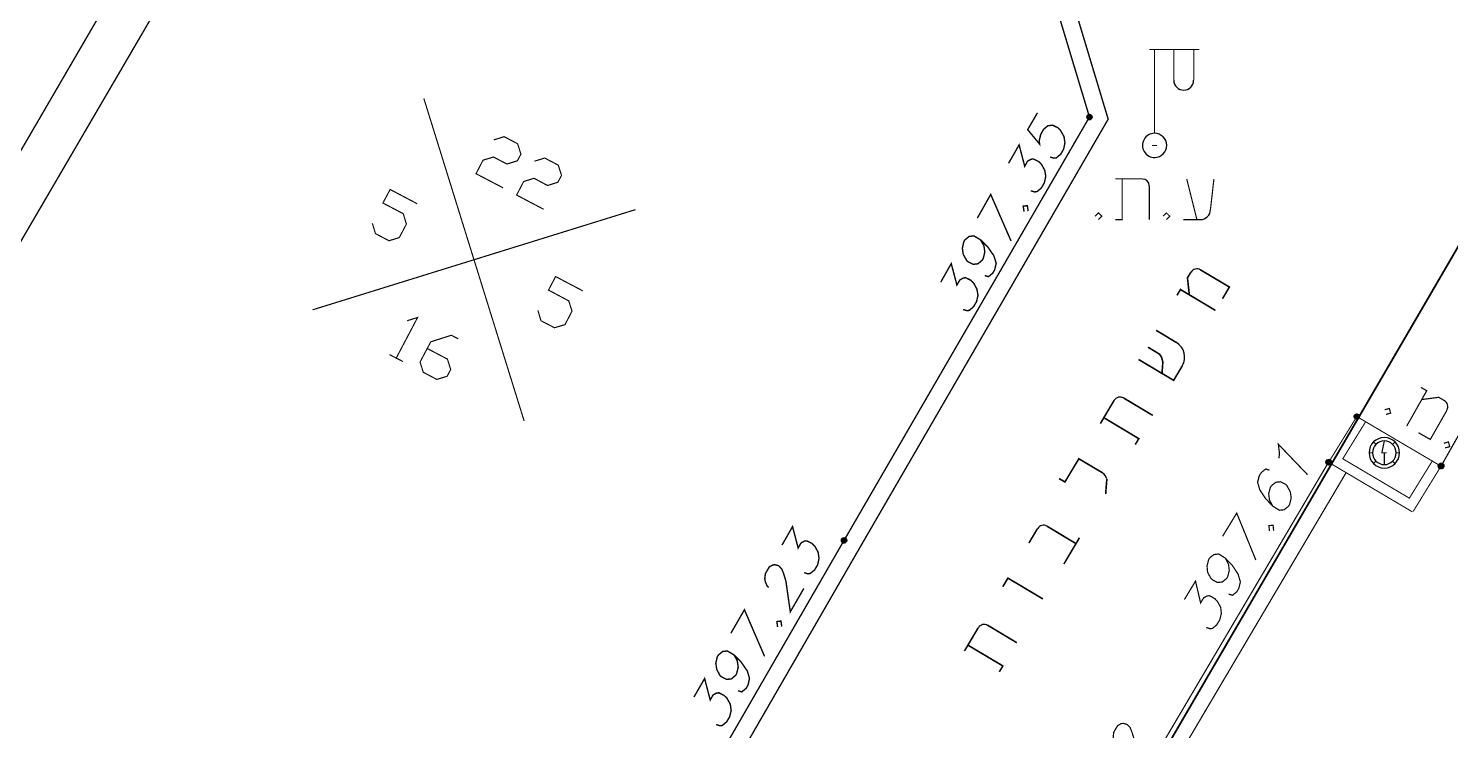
# Model space of a CAD drawing. Extents: x 489 to 720, y 1028 to 1176.
# Drawn here: x 631.64 to 645.61, y 1120.13 to 1127.03 of the extents above; entities that cross this region are included whole.
import ezdxf

# ---------------------------------------------------------------- set-up
doc = ezdxf.new("R2010")
doc.units = 0
doc.header["$MEASUREMENT"] = 0
for name, color, linetype in [('1501-EVEN-SOFA', 7, 'Continuous'), ('1501-GADER-BARZEL', 7, 'Continuous'), ('1501-KIR-BETON', 7, 'Continuous'), ('1501-PILER', 7, 'Continuous'), ('2402', 7, 'Continuous'), ('2410-EVEN-SOFA', 7, 'Continuous'), ('2602-KIR-BETON', 7, 'Continuous'), ('2603-GADER-BARZEL', 7, 'Continuous'), ('4035-PILER', 7, 'Continuous'), ('4402-AM-TEURA', 7, 'Continuous'), ('4610-SHAON-MAIM', 7, 'Continuous'), ('M1602', 7, 'Continuous')]:
    doc.layers.add(name, color=color, linetype=linetype)

msp = doc.modelspace()

# ---------------------------------------------------------------- hatches: boundary and pattern name
at = {"layer": '1501-EVEN-SOFA', "linetype": 'Continuous', "ltscale": 0.045455}
for points in [[(642.045, 1126.185), (642.082, 1126.18), (642.038, 1126.177)], [(642.054, 1126.189), (642.075, 1126.187), (642.045, 1126.185)], [(642.075, 1126.187), (642.045, 1126.185), (642.082, 1126.18)], [(642.065, 1126.19), (642.054, 1126.189), (642.075, 1126.187)], [(642.038, 1126.177), (642.087, 1126.171), (642.035, 1126.166)], [(642.087, 1126.171), (642.035, 1126.166), (642.087, 1126.161)], [(642.035, 1126.166), (642.087, 1126.161), (642.036, 1126.156)], [(642.087, 1126.161), (642.036, 1126.156), (642.085, 1126.151)], [(642.036, 1126.156), (642.085, 1126.151), (642.041, 1126.147)], [(642.082, 1126.18), (642.038, 1126.177), (642.087, 1126.171)], [(642.085, 1126.151), (642.041, 1126.147), (642.078, 1126.143)], [(642.041, 1126.147), (642.078, 1126.143), (642.049, 1126.14)], [(642.078, 1126.143), (642.049, 1126.14), (642.069, 1126.138)], [(642.049, 1126.14), (642.069, 1126.138), (642.059, 1126.138)], [(639.627, 1122.016), (639.672, 1121.99), (639.624, 1122.006)], [(639.672, 1121.99), (639.624, 1122.006), (639.666, 1121.982)], [(639.624, 1122.006), (639.666, 1121.982), (639.625, 1121.996)], [(639.666, 1121.982), (639.625, 1121.996), (639.657, 1121.978)], [(639.625, 1121.996), (639.657, 1121.978), (639.629, 1121.987)], [(639.634, 1122.024), (639.676, 1121.999), (639.627, 1122.016)], [(639.676, 1121.999), (639.627, 1122.016), (639.672, 1121.99)], [(639.643, 1122.029), (639.675, 1122.01), (639.634, 1122.024)], [(639.675, 1122.01), (639.634, 1122.024), (639.676, 1121.999)], [(639.653, 1122.029), (639.67, 1122.019), (639.643, 1122.029)], [(639.67, 1122.019), (639.643, 1122.029), (639.675, 1122.01)], [(639.663, 1122.026), (639.653, 1122.029), (639.67, 1122.019)], [(639.657, 1121.978), (639.629, 1121.987), (639.646, 1121.977)], [(639.629, 1121.987), (639.646, 1121.977), (639.636, 1121.98)]]:
    msp.add_hatch(color=251, dxfattribs=at).paths.add_polyline_path(points, flags=0)
at = {"layer": '1501-GADER-BARZEL', "linetype": 'Continuous', "ltscale": 0.045455}
for points in [[(645.494, 1122.747), (645.494, 1122.727), (645.492, 1122.737)], [(645.5, 1122.755), (645.5, 1122.719), (645.494, 1122.747)], [(645.5, 1122.719), (645.494, 1122.747), (645.494, 1122.727)], [(645.509, 1122.761), (645.509, 1122.713), (645.5, 1122.755)], [(645.509, 1122.713), (645.5, 1122.755), (645.5, 1122.719)], [(645.518, 1122.763), (645.518, 1122.711), (645.509, 1122.761)], [(645.518, 1122.711), (645.509, 1122.761), (645.509, 1122.713)], [(645.528, 1122.761), (645.528, 1122.713), (645.518, 1122.763)], [(645.528, 1122.713), (645.518, 1122.763), (645.518, 1122.711)], [(645.537, 1122.755), (645.537, 1122.719), (645.528, 1122.761)], [(645.537, 1122.719), (645.528, 1122.761), (645.528, 1122.713)], [(645.543, 1122.747), (645.543, 1122.727), (645.537, 1122.755)], [(645.543, 1122.727), (645.537, 1122.755), (645.537, 1122.719)], [(645.545, 1122.737), (645.543, 1122.747), (645.543, 1122.727)]]:
    msp.add_hatch(color=136, dxfattribs=at).paths.add_polyline_path(points, flags=0)
at = {"layer": '1501-KIR-BETON', "linetype": 'Continuous', "ltscale": 0.045455}
for points in [[(644.387, 1122.785), (644.433, 1122.757), (644.384, 1122.774)], [(644.433, 1122.757), (644.384, 1122.774), (644.426, 1122.749)], [(644.384, 1122.774), (644.426, 1122.749), (644.385, 1122.764)], [(644.426, 1122.749), (644.385, 1122.764), (644.417, 1122.745)], [(644.385, 1122.764), (644.417, 1122.745), (644.388, 1122.755)], [(644.394, 1122.793), (644.436, 1122.766), (644.387, 1122.785)], [(644.436, 1122.766), (644.387, 1122.785), (644.433, 1122.757)], [(644.417, 1122.745), (644.388, 1122.755), (644.407, 1122.745)], [(644.388, 1122.755), (644.407, 1122.745), (644.396, 1122.748)], [(644.404, 1122.796), (644.436, 1122.777), (644.394, 1122.793)], [(644.436, 1122.777), (644.394, 1122.793), (644.436, 1122.766)], [(644.415, 1122.797), (644.432, 1122.787), (644.404, 1122.796)], [(644.432, 1122.787), (644.404, 1122.796), (644.436, 1122.777)], [(644.424, 1122.794), (644.415, 1122.797), (644.432, 1122.787)]]:
    msp.add_hatch(color=18, dxfattribs=at).paths.add_polyline_path(points, flags=0)
at = {"layer": '1501-PILER', "linetype": 'Continuous', "ltscale": 0.045455}
for points in [[(644.663, 1123.214), (644.672, 1123.241), (644.662, 1123.224)], [(644.672, 1123.241), (644.662, 1123.224), (644.666, 1123.234)], [(644.667, 1123.205), (644.682, 1123.246), (644.663, 1123.214)], [(644.682, 1123.246), (644.663, 1123.214), (644.672, 1123.241)], [(644.675, 1123.198), (644.692, 1123.246), (644.667, 1123.205)], [(644.692, 1123.246), (644.667, 1123.205), (644.682, 1123.246)], [(644.702, 1123.243), (644.675, 1123.198), (644.692, 1123.246)], [(644.685, 1123.195), (644.702, 1123.243), (644.675, 1123.198)], [(644.71, 1123.236), (644.685, 1123.195), (644.702, 1123.243)], [(644.695, 1123.195), (644.71, 1123.236), (644.685, 1123.195)], [(644.713, 1123.227), (644.695, 1123.195), (644.71, 1123.236)], [(644.704, 1123.199), (644.713, 1123.227), (644.695, 1123.195)], [(644.715, 1123.216), (644.704, 1123.199), (644.713, 1123.227)], [(644.711, 1123.207), (644.715, 1123.216), (644.704, 1123.199)], [(644.387, 1122.782), (644.387, 1122.762), (644.386, 1122.772)], [(644.393, 1122.79), (644.393, 1122.753), (644.387, 1122.782)], [(644.393, 1122.753), (644.387, 1122.782), (644.387, 1122.762)], [(644.402, 1122.796), (644.402, 1122.747), (644.393, 1122.79)], [(644.402, 1122.747), (644.393, 1122.79), (644.393, 1122.753)], [(644.412, 1122.798), (644.412, 1122.746), (644.402, 1122.796)], [(644.412, 1122.746), (644.402, 1122.796), (644.402, 1122.747)], [(644.422, 1122.796), (644.422, 1122.747), (644.412, 1122.798)], [(644.422, 1122.747), (644.412, 1122.798), (644.412, 1122.746)], [(644.43, 1122.79), (644.43, 1122.753), (644.422, 1122.796)], [(644.43, 1122.753), (644.422, 1122.796), (644.422, 1122.747)], [(644.436, 1122.782), (644.436, 1122.762), (644.43, 1122.79)], [(644.436, 1122.762), (644.43, 1122.79), (644.43, 1122.753)], [(644.438, 1122.772), (644.436, 1122.782), (644.436, 1122.762)], [(645.493, 1122.716), (645.508, 1122.757), (645.488, 1122.726)], [(645.508, 1122.757), (645.488, 1122.726), (645.499, 1122.753)], [(645.488, 1122.726), (645.499, 1122.753), (645.488, 1122.736)], [(645.499, 1122.753), (645.488, 1122.736), (645.492, 1122.745)], [(645.501, 1122.71), (645.518, 1122.757), (645.493, 1122.716)], [(645.518, 1122.757), (645.493, 1122.716), (645.508, 1122.757)], [(645.528, 1122.754), (645.501, 1122.71), (645.518, 1122.757)], [(645.511, 1122.706), (645.528, 1122.754), (645.501, 1122.71)], [(645.535, 1122.747), (645.511, 1122.706), (645.528, 1122.754)], [(645.521, 1122.706), (645.535, 1122.747), (645.511, 1122.706)], [(645.54, 1122.738), (645.521, 1122.706), (645.535, 1122.747)], [(645.53, 1122.711), (645.54, 1122.738), (645.521, 1122.706)], [(645.541, 1122.728), (645.53, 1122.711), (645.54, 1122.738)], [(645.537, 1122.719), (645.541, 1122.728), (645.53, 1122.711)]]:
    msp.add_hatch(color=7, dxfattribs=at).paths.add_polyline_path(points, flags=0)

# ---------------------------------------------------------------- linework, layer by layer
at = {"color": 251, "linetype": 'Continuous', "ltscale": 0.045455, "const_width": 0.0138}
for points in [[(641.55, 1126.205), (641.454, 1126.04), (641.571, 1125.898), (641.567, 1125.929), (641.582, 1125.993), (641.61, 1126.043), (641.652, 1126.078), (641.699, 1126.084), (641.751, 1126.059), (641.778, 1126.03), (641.811, 1125.972), (641.82, 1125.911), (641.807, 1125.847), (641.778, 1125.798), (641.735, 1125.762), (641.712, 1125.76), (641.675, 1125.771)], [(641.266, 1125.709), (641.37, 1125.89), (641.425, 1125.68), (641.453, 1125.73), (641.486, 1125.749), (641.51, 1125.752), (641.561, 1125.727), (641.59, 1125.699), (641.622, 1125.64), (641.632, 1125.58), (641.617, 1125.516), (641.588, 1125.466), (641.546, 1125.431), (641.522, 1125.428), (641.485, 1125.439)], [(640.959, 1125.17), (641.091, 1125.403), (641.291, 1124.945)], [(641.418, 1125.235), (641.41, 1125.288), (641.451, 1125.293), (641.459, 1125.239)], [(640.991, 1124.957), (641.024, 1124.899), (641.033, 1124.838), (641.018, 1124.774), (641.009, 1124.759), (640.967, 1124.722), (640.919, 1124.716), (640.868, 1124.741), (640.854, 1124.756), (640.821, 1124.814), (640.812, 1124.874), (640.826, 1124.938), (640.836, 1124.955), (640.878, 1124.99), (640.925, 1124.996), (640.991, 1124.957), (641.061, 1124.888), (641.121, 1124.802), (641.145, 1124.727), (641.13, 1124.663), (641.111, 1124.63), (641.069, 1124.595), (641.032, 1124.606)], [(640.6, 1124.541), (640.703, 1124.723), (640.759, 1124.513), (640.787, 1124.562), (640.82, 1124.581), (640.844, 1124.585), (640.895, 1124.56), (640.924, 1124.531), (640.955, 1124.473), (640.966, 1124.412), (640.951, 1124.348), (640.922, 1124.299), (640.88, 1124.263), (640.857, 1124.261), (640.819, 1124.272)], [(638.909, 1121.54), (638.894, 1121.554), (638.876, 1121.598), (638.871, 1121.629), (638.877, 1121.677), (638.916, 1121.743), (638.949, 1121.761), (638.971, 1121.764), (639.009, 1121.753), (639.037, 1121.724), (639.055, 1121.68), (639.078, 1121.605), (639.122, 1121.301), (639.255, 1121.531)], [(638.538, 1121.09), (638.671, 1121.321), (638.869, 1120.863)], [(638.997, 1121.152), (638.99, 1121.205), (639.03, 1121.21), (639.038, 1121.156)], [(638.569, 1120.877), (638.601, 1120.819), (638.61, 1120.757), (638.595, 1120.694), (638.586, 1120.678), (638.543, 1120.641), (638.496, 1120.637), (638.445, 1120.662), (638.43, 1120.676), (638.399, 1120.735), (638.39, 1120.796), (638.404, 1120.859), (638.415, 1120.876), (638.457, 1120.911), (638.503, 1120.916), (638.569, 1120.877), (638.638, 1120.807), (638.699, 1120.721), (638.721, 1120.646), (638.707, 1120.582), (638.688, 1120.549), (638.645, 1120.513), (638.608, 1120.526)]]:
    msp.add_lwpolyline(points, dxfattribs=at)
at = {"color": 18, "linetype": 'Continuous', "ltscale": 0.045455}
for points, const_width in [([(642.583, 1125.556), (642.316, 1125.556)], 0.0112), ([(642.383, 1125.556), (642.383, 1125.155), (642.316, 1125.155)], 0.0112), ([(642.65, 1125.155), (642.65, 1125.489)], 0.0112), ([(643.017, 1125.556), (643.117, 1125.155)], 0.0112), ([(643.25, 1125.256), (643.284, 1125.556)], 0.0112), ([(642.116, 1125.189), (642.149, 1125.222), (642.183, 1125.189), (642.149, 1125.155)], 0.0112), ([(642.783, 1125.189), (642.817, 1125.222), (642.85, 1125.189), (642.817, 1125.155)], 0.0112), ([(642.983, 1125.155), (643.15, 1125.155)], 0.0112), ([(643.922, 1122.81), (643.928, 1122.856), (643.917, 1122.948), (644.204, 1122.648)], 0.012), ([(643.829, 1122.693), (643.793, 1122.705), (643.75, 1122.67), (643.729, 1122.638), (643.713, 1122.574), (643.735, 1122.499), (643.793, 1122.412), (643.862, 1122.34), (643.926, 1122.299), (643.974, 1122.304), (644.017, 1122.339), (644.027, 1122.355), (644.043, 1122.419), (644.035, 1122.479), (644.003, 1122.538), (643.99, 1122.553), (643.94, 1122.579), (643.892, 1122.574), (643.849, 1122.54), (643.838, 1122.523), (643.822, 1122.461), (643.83, 1122.399), (643.862, 1122.34)], 0.012), ([(643.369, 1122.043), (643.508, 1122.271), (643.696, 1121.809)], 0.012), ([(643.83, 1122.095), (643.824, 1122.148), (643.865, 1122.152), (643.871, 1122.098)], 0.012), ([(643.396, 1121.828), (643.427, 1121.769), (643.435, 1121.709), (643.419, 1121.645), (643.409, 1121.629), (643.366, 1121.594), (643.319, 1121.589), (643.268, 1121.616), (643.254, 1121.63), (643.222, 1121.689), (643.216, 1121.751), (643.232, 1121.813), (643.241, 1121.83), (643.285, 1121.864), (643.332, 1121.869), (643.396, 1121.828), (643.465, 1121.757), (643.522, 1121.67), (643.544, 1121.594), (643.528, 1121.531), (643.509, 1121.498), (643.466, 1121.463), (643.428, 1121.476)], 0.012), ([(642.994, 1121.422), (643.103, 1121.602), (643.153, 1121.389), (643.183, 1121.438), (643.217, 1121.457), (643.24, 1121.459), (643.291, 1121.432), (643.318, 1121.404), (643.35, 1121.345), (643.357, 1121.284), (643.341, 1121.221), (643.311, 1121.172), (643.268, 1121.137), (643.244, 1121.135), (643.208, 1121.147)], 0.012), ([(642.33, 1119.981), (642.317, 1119.995), (642.299, 1120.039), (642.294, 1120.07), (642.3, 1120.118), (642.338, 1120.182), (642.372, 1120.202), (642.395, 1120.204), (642.433, 1120.193), (642.46, 1120.164), (642.478, 1120.12), (642.501, 1120.045), (642.543, 1119.739), (642.678, 1119.97)], 0.012)]:
    msp.add_lwpolyline(points, dxfattribs=dict(at, const_width=const_width))
at = {"color": 250, "linetype": 'Continuous', "ltscale": 0.045455}
for points, const_width in [([(643.058, 1124.64), (643.024, 1124.584), (643.042, 1124.418)], 0.0158), ([(643.368, 1124.378), (643.436, 1124.493), (643.15, 1124.663)], 0.0158), ([(642.921, 1124.411), (642.955, 1124.469), (643.299, 1124.263)], 0.0158), ([(642.916, 1123.947), (642.716, 1124.068)], 0.0158), ([(642.774, 1123.644), (642.782, 1123.755), (642.77, 1123.802), (642.751, 1123.832), (642.636, 1123.902)], 0.0158), ([(642.544, 1123.781), (642.888, 1123.576), (642.974, 1123.719)], 0.0158), ([(642.683, 1123.231), (642.396, 1123.403)], 0.0158), ([(642.304, 1123.38), (642.168, 1123.151)], 0.0158), ([(642.202, 1123.209), (642.546, 1123.003), (642.511, 1122.945)], 0.0158), ([(642.186, 1122.669), (641.957, 1122.805), (641.82, 1122.577), (641.762, 1122.611)], 0.0158), ([(642.22, 1122.459), (642.232, 1122.607)], 0.0158), ([(639.04, 1121.956), (639.144, 1122.138), (639.199, 1121.928), (639.227, 1121.977), (639.26, 1121.996), (639.284, 1121.998), (639.335, 1121.973), (639.363, 1121.945), (639.395, 1121.887), (639.404, 1121.826), (639.39, 1121.762), (639.361, 1121.713), (639.318, 1121.678), (639.295, 1121.674), (639.258, 1121.686)], 0.0138), ([(641.929, 1121.971), (641.643, 1122.143)], 0.0158), ([(641.552, 1122.12), (641.466, 1121.977)], 0.0158), ([(641.81, 1121.771), (641.963, 1122.029)], 0.0158), ([(641.209, 1121.547), (641.26, 1121.632), (641.604, 1121.427)], 0.0158), ([(641.347, 1120.997), (641.061, 1121.169)], 0.0158), ([(640.969, 1121.146), (640.833, 1120.916)], 0.0158), ([(640.867, 1120.973), (641.21, 1120.769), (641.176, 1120.711)], 0.0158), ([(638.175, 1120.463), (638.28, 1120.645), (638.335, 1120.434), (638.363, 1120.484), (638.396, 1120.502), (638.42, 1120.505), (638.471, 1120.479), (638.499, 1120.452), (638.532, 1120.393), (638.541, 1120.332), (638.526, 1120.269), (638.496, 1120.219), (638.454, 1120.184), (638.43, 1120.181), (638.393, 1120.193)], 0.0138)]:
    msp.add_lwpolyline(points, dxfattribs=dict(at, const_width=const_width))
at = {"color": 5, "linetype": 'Continuous', "ltscale": 0.045455, "const_width": 0.0118}
for points in [[(645.317, 1123.507), (645.375, 1123.474), (645.178, 1123.126)], [(645.55, 1123.376), (645.492, 1123.409), (645.326, 1123.387)], [(644.962, 1123.287), (645.008, 1123.299), (645.02, 1123.254), (644.975, 1123.241)], [(645.294, 1123.061), (645.41, 1122.995), (645.575, 1123.285)], [(645.543, 1122.957), (645.588, 1122.971), (645.601, 1122.924), (645.555, 1122.912)]]:
    msp.add_lwpolyline(points, dxfattribs=at)
at = {"color": 18, "linetype": 'Continuous', "ltscale": 0.045455}
for centre, radius, start, end in [((642.583, 1125.489), 0.0659, 0.0055, 90), ((643.15, 1125.256), 0.1, 270, 360)]:
    msp.add_arc(centre, radius, start, end, dxfattribs=at)
at = {"color": 250, "linetype": 'Continuous', "ltscale": 0.045455}
for centre, radius, start, end in [((643.116, 1124.606), 0.0659, 59.1394, 149.1339), ((642.83, 1123.804), 0.166, 329.1339, 419.1339), ((642.362, 1123.346), 0.0659, 59.1394, 149.1339), ((642.135, 1122.582), 0.1, 14.1339, 59.1339), ((641.609, 1122.086), 0.0659, 59.1394, 149.1339), ((641.027, 1121.111), 0.0659, 59.1394, 149.1339)]:
    msp.add_arc(centre, radius, start, end, dxfattribs=at)
at = {"color": 5, "linetype": 'Continuous', "ltscale": 0.045455}
msp.add_arc((645.517, 1123.318), 0.0659, 330.5127, 420.5072, dxfattribs=at)
at = {"layer": '1501-EVEN-SOFA', "color": 251, "linetype": 'Continuous', "ltscale": 0.045455}
for points in [[(642.045, 1126.185), (642.082, 1126.18), (642.038, 1126.177)], [(642.054, 1126.189), (642.075, 1126.187), (642.045, 1126.185)], [(642.075, 1126.187), (642.045, 1126.185), (642.082, 1126.18)], [(642.065, 1126.19), (642.054, 1126.189), (642.075, 1126.187)], [(642.038, 1126.177), (642.087, 1126.171), (642.035, 1126.166)], [(642.087, 1126.171), (642.035, 1126.166), (642.087, 1126.161)], [(642.035, 1126.166), (642.087, 1126.161), (642.036, 1126.156)], [(642.087, 1126.161), (642.036, 1126.156), (642.085, 1126.151)], [(642.036, 1126.156), (642.085, 1126.151), (642.041, 1126.147)], [(642.082, 1126.18), (642.038, 1126.177), (642.087, 1126.171)], [(642.085, 1126.151), (642.041, 1126.147), (642.078, 1126.143)], [(642.041, 1126.147), (642.078, 1126.143), (642.049, 1126.14)], [(642.078, 1126.143), (642.049, 1126.14), (642.069, 1126.138)], [(642.049, 1126.14), (642.069, 1126.138), (642.059, 1126.138)], [(639.627, 1122.016), (639.672, 1121.99), (639.624, 1122.006)], [(639.672, 1121.99), (639.624, 1122.006), (639.666, 1121.982)], [(639.624, 1122.006), (639.666, 1121.982), (639.625, 1121.996)], [(639.666, 1121.982), (639.625, 1121.996), (639.657, 1121.978)], [(639.625, 1121.996), (639.657, 1121.978), (639.629, 1121.987)], [(639.634, 1122.024), (639.676, 1121.999), (639.627, 1122.016)], [(639.676, 1121.999), (639.627, 1122.016), (639.672, 1121.99)], [(639.643, 1122.029), (639.675, 1122.01), (639.634, 1122.024)], [(639.675, 1122.01), (639.634, 1122.024), (639.676, 1121.999)], [(639.653, 1122.029), (639.67, 1122.019), (639.643, 1122.029)], [(639.67, 1122.019), (639.643, 1122.029), (639.675, 1122.01)], [(639.663, 1122.026), (639.653, 1122.029), (639.67, 1122.019)], [(639.657, 1121.978), (639.629, 1121.987), (639.646, 1121.977)], [(639.629, 1121.987), (639.646, 1121.977), (639.636, 1121.98)]]:
    msp.add_lwpolyline(points, dxfattribs=at)
at = {"layer": '1501-EVEN-SOFA', "color": 251, "linetype": 'Continuous', "ltscale": 0.045455, "const_width": 0.0138}
for points in [[(642.03, 1126.164), (642.092, 1126.164)], [(639.619, 1122.003), (639.68, 1122.003)]]:
    msp.add_lwpolyline(points, dxfattribs=at)
at = {"layer": '1501-EVEN-SOFA', "color": 251, "linetype": 'Continuous', "ltscale": 0.045455}
for centre in [(642.061, 1126.164), (639.65, 1122.003)]:
    msp.add_circle(centre, 0.0261, dxfattribs=at)
at = {"layer": '1501-GADER-BARZEL', "color": 136, "linetype": 'Continuous', "ltscale": 0.045455, "const_width": 0.0123}
msp.add_lwpolyline([(645.491, 1122.737), (645.545, 1122.737)], dxfattribs=at)
at = {"layer": '1501-GADER-BARZEL', "color": 136, "linetype": 'Continuous', "ltscale": 0.045455}
for points in [[(645.494, 1122.747), (645.494, 1122.727), (645.492, 1122.737)], [(645.5, 1122.755), (645.5, 1122.719), (645.494, 1122.747)], [(645.5, 1122.719), (645.494, 1122.747), (645.494, 1122.727)], [(645.509, 1122.761), (645.509, 1122.713), (645.5, 1122.755)], [(645.509, 1122.713), (645.5, 1122.755), (645.5, 1122.719)], [(645.518, 1122.763), (645.518, 1122.711), (645.509, 1122.761)], [(645.518, 1122.711), (645.509, 1122.761), (645.509, 1122.713)], [(645.528, 1122.761), (645.528, 1122.713), (645.518, 1122.763)], [(645.528, 1122.713), (645.518, 1122.763), (645.518, 1122.711)], [(645.537, 1122.755), (645.537, 1122.719), (645.528, 1122.761)], [(645.537, 1122.719), (645.528, 1122.761), (645.528, 1122.713)], [(645.543, 1122.747), (645.543, 1122.727), (645.537, 1122.755)], [(645.543, 1122.727), (645.537, 1122.755), (645.537, 1122.719)], [(645.545, 1122.737), (645.543, 1122.747), (645.543, 1122.727)]]:
    msp.add_lwpolyline(points, dxfattribs=at)
msp.add_circle((645.518, 1122.737), 0.0261, dxfattribs=at)
at = {"layer": '1501-KIR-BETON', "color": 18, "linetype": 'Continuous', "ltscale": 0.045455, "const_width": 0.012}
msp.add_lwpolyline([(644.384, 1122.771), (644.437, 1122.771)], dxfattribs=at)
at = {"layer": '1501-KIR-BETON', "color": 18, "linetype": 'Continuous', "ltscale": 0.045455}
for points in [[(644.387, 1122.785), (644.433, 1122.757), (644.384, 1122.774)], [(644.433, 1122.757), (644.384, 1122.774), (644.426, 1122.749)], [(644.384, 1122.774), (644.426, 1122.749), (644.385, 1122.764)], [(644.426, 1122.749), (644.385, 1122.764), (644.417, 1122.745)], [(644.385, 1122.764), (644.417, 1122.745), (644.388, 1122.755)], [(644.394, 1122.793), (644.436, 1122.766), (644.387, 1122.785)], [(644.436, 1122.766), (644.387, 1122.785), (644.433, 1122.757)], [(644.417, 1122.745), (644.388, 1122.755), (644.407, 1122.745)], [(644.388, 1122.755), (644.407, 1122.745), (644.396, 1122.748)], [(644.404, 1122.796), (644.436, 1122.777), (644.394, 1122.793)], [(644.436, 1122.777), (644.394, 1122.793), (644.436, 1122.766)], [(644.415, 1122.797), (644.432, 1122.787), (644.404, 1122.796)], [(644.432, 1122.787), (644.404, 1122.796), (644.436, 1122.777)], [(644.424, 1122.794), (644.415, 1122.797), (644.432, 1122.787)]]:
    msp.add_lwpolyline(points, dxfattribs=at)
msp.add_circle((644.41, 1122.771), 0.0261, dxfattribs=at)
at = {"layer": '1501-PILER', "color": 7, "linetype": 'Continuous', "ltscale": 0.045455}
for points in [[(644.663, 1123.214), (644.672, 1123.241), (644.662, 1123.224)], [(644.672, 1123.241), (644.662, 1123.224), (644.666, 1123.234)], [(644.667, 1123.205), (644.682, 1123.246), (644.663, 1123.214)], [(644.682, 1123.246), (644.663, 1123.214), (644.672, 1123.241)], [(644.675, 1123.198), (644.692, 1123.246), (644.667, 1123.205)], [(644.692, 1123.246), (644.667, 1123.205), (644.682, 1123.246)], [(644.702, 1123.243), (644.675, 1123.198), (644.692, 1123.246)], [(644.685, 1123.195), (644.702, 1123.243), (644.675, 1123.198)], [(644.71, 1123.236), (644.685, 1123.195), (644.702, 1123.243)], [(644.695, 1123.195), (644.71, 1123.236), (644.685, 1123.195)], [(644.713, 1123.227), (644.695, 1123.195), (644.71, 1123.236)], [(644.704, 1123.199), (644.713, 1123.227), (644.695, 1123.195)], [(644.715, 1123.216), (644.704, 1123.199), (644.713, 1123.227)], [(644.711, 1123.207), (644.715, 1123.216), (644.704, 1123.199)], [(644.387, 1122.782), (644.387, 1122.762), (644.386, 1122.772)], [(644.393, 1122.79), (644.393, 1122.753), (644.387, 1122.782)], [(644.393, 1122.753), (644.387, 1122.782), (644.387, 1122.762)], [(644.402, 1122.796), (644.402, 1122.747), (644.393, 1122.79)], [(644.402, 1122.747), (644.393, 1122.79), (644.393, 1122.753)], [(644.412, 1122.798), (644.412, 1122.746), (644.402, 1122.796)], [(644.412, 1122.746), (644.402, 1122.796), (644.402, 1122.747)], [(644.422, 1122.796), (644.422, 1122.747), (644.412, 1122.798)], [(644.422, 1122.747), (644.412, 1122.798), (644.412, 1122.746)], [(644.43, 1122.79), (644.43, 1122.753), (644.422, 1122.796)], [(644.43, 1122.753), (644.422, 1122.796), (644.422, 1122.747)], [(644.436, 1122.782), (644.436, 1122.762), (644.43, 1122.79)], [(644.436, 1122.762), (644.43, 1122.79), (644.43, 1122.753)], [(644.438, 1122.772), (644.436, 1122.782), (644.436, 1122.762)], [(645.493, 1122.716), (645.508, 1122.757), (645.488, 1122.726)], [(645.508, 1122.757), (645.488, 1122.726), (645.499, 1122.753)], [(645.488, 1122.726), (645.499, 1122.753), (645.488, 1122.736)], [(645.499, 1122.753), (645.488, 1122.736), (645.492, 1122.745)], [(645.501, 1122.71), (645.518, 1122.757), (645.493, 1122.716)], [(645.518, 1122.757), (645.493, 1122.716), (645.508, 1122.757)], [(645.528, 1122.754), (645.501, 1122.71), (645.518, 1122.757)], [(645.511, 1122.706), (645.528, 1122.754), (645.501, 1122.71)], [(645.535, 1122.747), (645.511, 1122.706), (645.528, 1122.754)], [(645.521, 1122.706), (645.535, 1122.747), (645.511, 1122.706)], [(645.54, 1122.738), (645.521, 1122.706), (645.535, 1122.747)], [(645.53, 1122.711), (645.54, 1122.738), (645.521, 1122.706)], [(645.541, 1122.728), (645.53, 1122.711), (645.54, 1122.738)], [(645.537, 1122.719), (645.541, 1122.728), (645.53, 1122.711)]]:
    msp.add_lwpolyline(points, dxfattribs=at)
at = {"layer": '1501-PILER', "color": 7, "linetype": 'Continuous', "ltscale": 0.045455, "const_width": 0.01}
for points in [[(644.667, 1123.22), (644.711, 1123.22)], [(644.391, 1122.772), (644.435, 1122.772)], [(645.493, 1122.732), (645.537, 1122.732)]]:
    msp.add_lwpolyline(points, dxfattribs=at)
at = {"layer": '1501-PILER', "color": 7, "linetype": 'Continuous', "ltscale": 0.045455}
for centre in [(644.688, 1123.22), (644.412, 1122.772), (645.515, 1122.732)]:
    msp.add_circle(centre, 0.0261, dxfattribs=at)
at = {"layer": '2402', "color": 7, "linetype": 'Continuous', "ltscale": 0.045455, "const_width": 0.0112}
for points in [[(635.521, 1126.347), (636.507, 1123.176)], [(636.209, 1125.939), (636.31, 1125.971), (636.443, 1125.901), (636.475, 1125.799), (636.44, 1125.734), (636.338, 1125.702), (636.205, 1125.771), (636.103, 1125.74), (636.034, 1125.607), (636.3, 1125.468)], [(636.608, 1125.73), (636.709, 1125.761), (636.842, 1125.691), (636.874, 1125.59), (636.838, 1125.523), (636.737, 1125.491), (636.604, 1125.562), (636.502, 1125.53), (636.433, 1125.397), (636.699, 1125.257)], [(635.015, 1125.12), (635.046, 1125.018), (635.179, 1124.948), (635.28, 1124.979), (635.35, 1125.112), (635.319, 1125.214), (635.119, 1125.319), (635.19, 1125.452), (635.455, 1125.312)], [(634.428, 1124.269), (637.601, 1125.254)], [(636.642, 1124.263), (636.672, 1124.162), (636.805, 1124.093), (636.908, 1124.123), (636.977, 1124.256), (636.945, 1124.357), (636.746, 1124.463), (636.816, 1124.596), (637.082, 1124.456)], [(635.358, 1124.162), (635.46, 1124.194), (635.25, 1123.795)], [(635.554, 1123.889), (635.753, 1123.785), (635.785, 1123.682), (635.75, 1123.616), (635.649, 1123.585), (635.516, 1123.655), (635.484, 1123.756), (635.59, 1123.955), (635.792, 1124.019), (635.859, 1123.984)], [(635.184, 1123.829), (635.317, 1123.76)]]:
    msp.add_lwpolyline(points, dxfattribs=at)
at = {"layer": '2402', "color": 7, "linetype": 'Continuous', "ltscale": 0.045455}
msp.add_arc((636.015, 1124.761), 1.66, 62.254, 62.254, dxfattribs=at)
at = {"layer": '2410-EVEN-SOFA', "color": 251, "linetype": 'Continuous', "ltscale": 0.045455, "const_width": 0.0138}
for points in [[(644.612, 1144.402), (642.754, 1141.191), (640.776, 1140.666), (638.051, 1136.062), (636.187, 1132.869), (634.171, 1129.412), (633.758, 1129.609), (630.936, 1124.759), (627.875, 1119.497), (626.508, 1117.126), (626.874, 1116.913), (626.377, 1116.039)], [(634.03, 1112.259), (636.021, 1115.714), (639.65, 1122.003), (642.061, 1126.164), (641.47, 1128.127), (641.866, 1127.906), (644.853, 1132.878), (647.887, 1137.953), (649.269, 1140.259), (648.904, 1140.484), (649.915, 1142.234)], [(626.874, 1116.913), (634.171, 1129.412)], [(641.684, 1128.007), (642.245, 1126.143), (639.797, 1121.918), (636.169, 1115.629), (634.178, 1112.174)]]:
    msp.add_lwpolyline(points, dxfattribs=at)
at = {"layer": '2602-KIR-BETON', "color": 18, "linetype": 'Continuous', "ltscale": 0.045455, "const_width": 0.012}
for points in [[(639.169, 1113.855), (642.824, 1120.082), (644.41, 1122.771)], [(642.995, 1119.98), (644.583, 1122.669)]]:
    msp.add_lwpolyline(points, dxfattribs=at)
at = {"layer": '2603-GADER-BARZEL', "color": 136, "linetype": 'Continuous', "ltscale": 0.045455, "const_width": 0.0123}
msp.add_lwpolyline([(645.518, 1122.737), (645.863, 1123.346)], dxfattribs=at)
at = {"layer": '4035-PILER', "color": 7, "linetype": 'Continuous', "ltscale": 0.045455, "const_width": 0.01}
for points in [[(644.412, 1122.772), (644.688, 1123.22), (645.515, 1122.732)], [(644.774, 1123.168), (644.55, 1122.805), (645.204, 1122.418), (645.433, 1122.789)], [(644.41, 1122.771), (645.236, 1122.282)], [(645.242, 1122.288), (645.518, 1122.737)]]:
    msp.add_lwpolyline(points, dxfattribs=at)
at = {"layer": '4402-AM-TEURA', "color": 18, "linetype": 'Continuous', "ltscale": 0.045455, "const_width": 0.0112}
for points in [[(642.89, 1126.526), (642.89, 1126.827), (643.086, 1126.827), (642.65, 1126.827), (642.701, 1126.827), (642.701, 1126.004)], [(642.701, 1126.004), (642.701, 1126.827)], [(643.142, 1126.827), (643.086, 1126.827), (643.086, 1126.526)], [(642.676, 1125.885), (642.726, 1125.885)]]:
    msp.add_lwpolyline(points, dxfattribs=at)
at = {"layer": '4402-AM-TEURA', "color": 18, "linetype": 'Continuous', "ltscale": 0.045455}
for centre, radius, start, end in [((642.987, 1126.526), 0.0977, 180, 360), ((642.701, 1125.885), 0.119, 90, 271.5491), ((642.701, 1125.885), 0.119, 271.5491, 450)]:
    msp.add_arc(centre, radius, start, end, dxfattribs=at)
at = {"layer": '4610-SHAON-MAIM', "color": 5, "linetype": 'Continuous', "ltscale": 0.045455, "const_width": 0.0118}
for points in [[(644.876, 1122.946), (644.852, 1122.97)], [(644.982, 1122.864), (644.934, 1122.864), (644.958, 1122.98)], [(645.04, 1122.946), (645.063, 1122.97)], [(644.842, 1122.864), (644.808, 1122.864)], [(644.958, 1122.864), (644.958, 1122.748)], [(645.074, 1122.864), (645.108, 1122.864)], [(644.876, 1122.782), (644.852, 1122.757)], [(645.04, 1122.782), (645.063, 1122.757)]]:
    msp.add_lwpolyline(points, dxfattribs=at)
at = {"layer": '4610-SHAON-MAIM', "color": 5, "linetype": 'Continuous', "ltscale": 0.045455}
for radius, start, end in [(0.15, 90, 270), (0.116, 90, 270), (0.15, 270, 450), (0.116, 270, 450)]:
    msp.add_arc((644.958, 1122.864), radius, start, end, dxfattribs=at)
at = {"layer": 'M1602', "color": 214, "linetype": 'Continuous', "ltscale": 0.045455, "const_width": 0.0182}
msp.add_lwpolyline([(655.157, 1141.159), (636.855, 1109.729)], dxfattribs=at)

doc.saveas('drawing.dxf')
